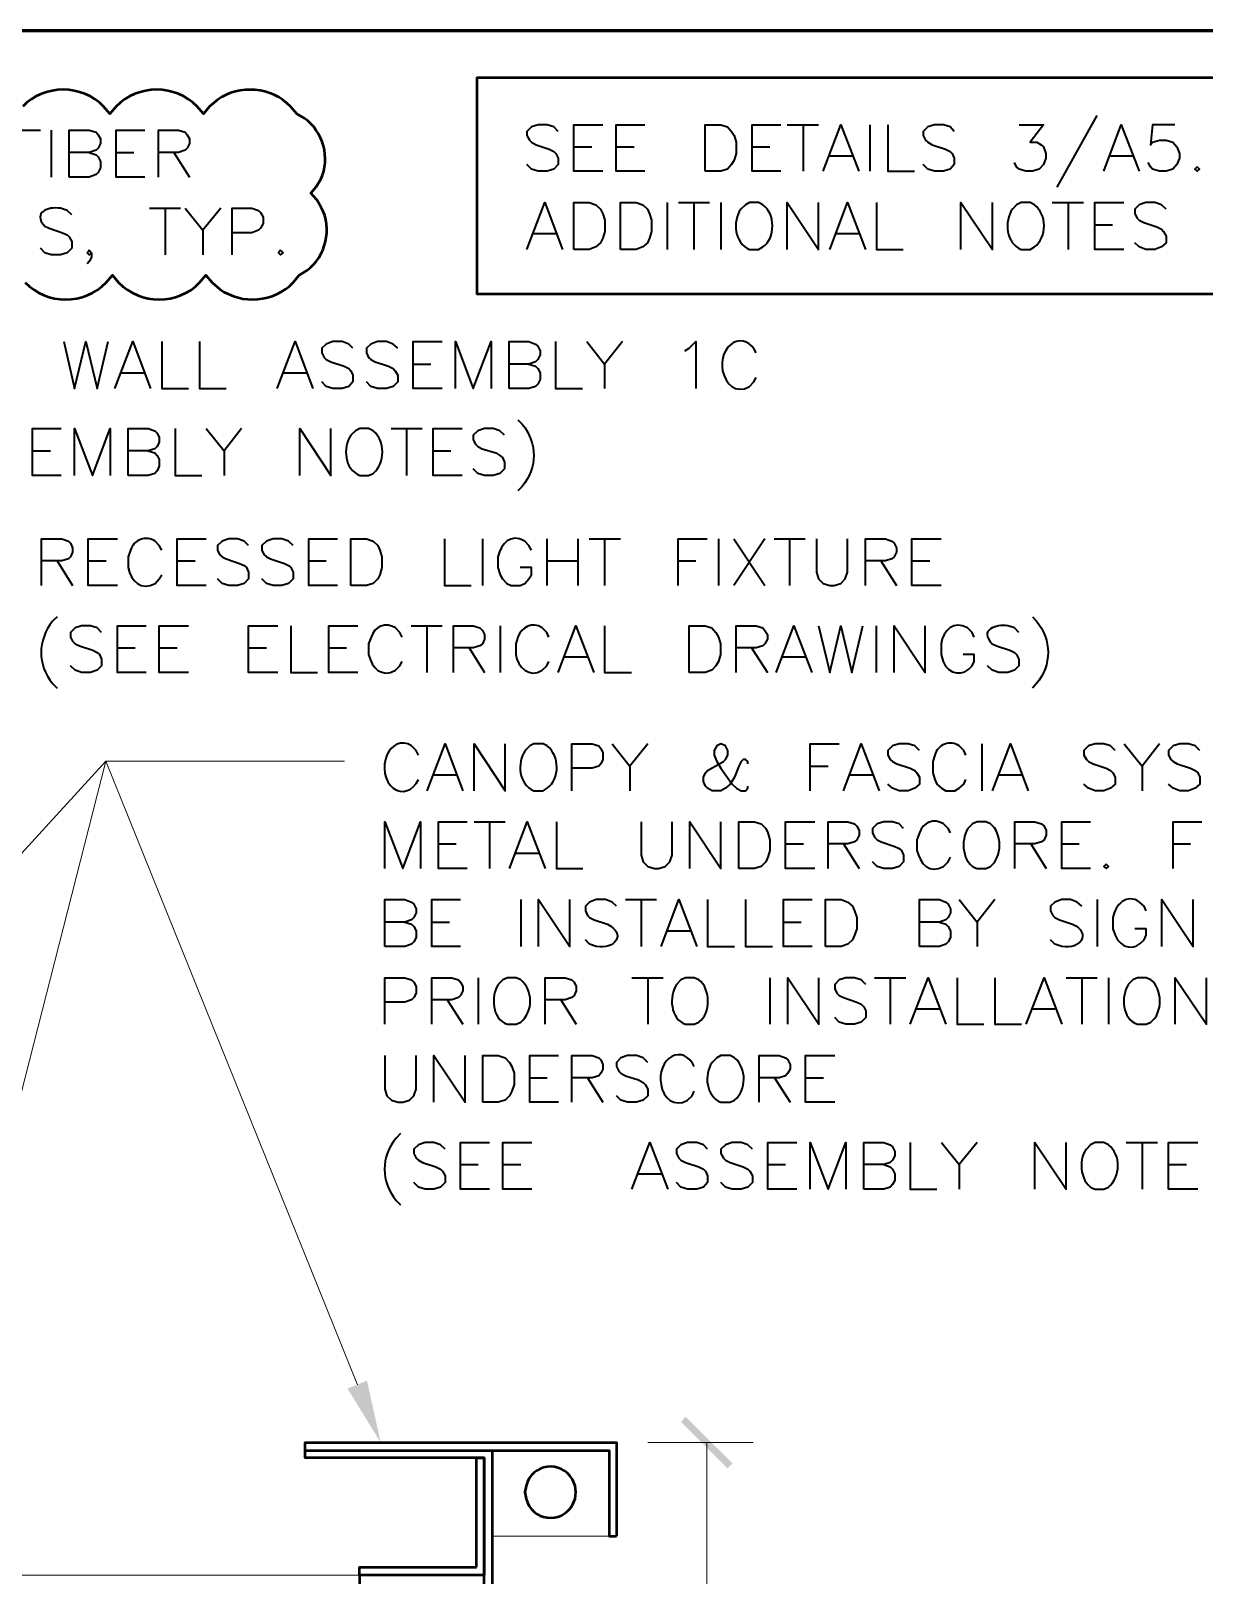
# Model space of a CAD drawing. Header units: inches. Extents: x 5 to 516, y -193 to 129.
# Drawn here: x 90.35 to 93.488, y -166.316 to -162.186 of the extents above; entities that cross this region are included whole.
import ezdxf

# ---------------------------------------------------------------- set-up
doc = ezdxf.new("R2010")
doc.units = ezdxf.units.IN
doc.header["$MEASUREMENT"] = 0
doc.layers.add('PDF8_Geometry', color=7, linetype='Continuous')
doc.layers.add('PDF8_Solid Fills', color=7, linetype='Continuous')

msp = doc.modelspace()

# ---------------------------------------------------------------- hatches: boundary and pattern name
at = {"layer": 'PDF8_Solid Fills', "transparency": 33554559}
msp.add_hatch(color=256, dxfattribs=at).paths.add_polyline_path([(92.2132943, -166.0302264), (92.2266277, -166.0168931), (92.1010716, -165.8924469), (92.0888499, -165.905782)])

# ---------------------------------------------------------------- linework, layer by layer
at = {"layer": 'PDF8_Geometry', "lineweight": 60}
msp.add_lwpolyline([(116.5799627, -192.1857845), (116.5799627, -162.1857821), (71.5799591, -162.1857821), (71.5799591, -192.1857845)], dxfattribs=at)
at = {"layer": 'PDF8_Geometry', "lineweight": 50}
for points in [[(94.2332937, -162.310225), (94.2332937, -162.8902251), (91.5432936, -162.8902251), (91.5432936, -162.310225)], [(91.5421834, -166.2946692), (91.5421834, -166.0024469), (91.5621834, -166.0024469), (91.5621834, -166.3157803), (91.22885, -166.3157803), (91.22885, -166.2946692)]]:
    msp.add_lwpolyline(points, close=True, dxfattribs=at)
for points in [[(90.5777389, -162.3880026), (90.5610722, -162.4080026), (90.5444056, -162.3880026)], [(90.8488501, -162.3702249), (90.827739, -162.3880026), (90.8110723, -162.4080026), (90.7944056, -162.3880026)], [(91.0810723, -162.4191137), (91.0610723, -162.4080026), (91.0444057, -162.3880026)], [(91.1266277, -162.6580027), (91.1144057, -162.6380027), (91.0988499, -162.6202249), (91.1132947, -162.6024471), (91.1255167, -162.5824471)], [(90.5510722, -162.8591138), (90.5677389, -162.8391138), (90.5844056, -162.8591138)], [(90.8010722, -162.8591138), (90.8177389, -162.8391138), (90.8344056, -162.8591138), (90.8555167, -162.8768916)], [(91.0510724, -162.8591138), (91.067739, -162.8391138), (91.087739, -162.8268916)], [(91.0832939, -165.9824469), (91.0832939, -165.9613358), (91.9166273, -165.9613358), (91.9166273, -166.2113358)], [(91.5832939, -167.649114), (91.5832939, -167.6702251), (91.2288495, -167.6702251), (91.2288495, -167.649114), (91.5621828, -167.649114), (91.5621828, -166.0024472), (91.0832939, -166.0024472), (91.0832939, -165.9824472), (91.5832939, -165.9824472), (91.5832939, -167.6702251)], [(91.5832939, -165.9824472), (91.8966273, -165.9824472), (91.8966273, -166.2113361), (91.9166273, -166.2113361)], [(91.7988494, -166.1280028), (91.8055161, -166.1113361), (91.8077383, -166.0935583), (91.8055161, -166.0768916), (91.7988494, -166.060225)], [(91.674405, -166.0768916), (91.6710716, -166.0935583), (91.674405, -166.1113361)], [(91.5621825, -167.6280029), (91.5621825, -167.649114), (91.5621825, -166.3157805), (91.2288492, -166.3157805), (91.2288492, -167.649114), (91.5621825, -167.649114)]]:
    msp.add_lwpolyline(points, dxfattribs=at)
at = {"layer": 'PDF8_Geometry', "lineweight": 35}
for points in [[(93.2010716, -162.4124486), (93.0944049, -162.6035597)], [(90.2977375, -162.5768909), (90.2977375, -162.4513353), (90.3755152, -162.4513353)], [(90.4044043, -162.4513371), (90.4044043, -162.5768926)], [(90.4521835, -162.5768909), (90.4521835, -162.4513353), (90.5055169, -162.4513353), (90.5244058, -162.4568909), (90.5299613, -162.4635576), (90.5355169, -162.4746687), (90.5355169, -162.4868909), (90.5299613, -162.4991131), (90.5244058, -162.5046687), (90.5055169, -162.5113353), (90.4521835, -162.5113353)], [(90.6544063, -162.5768909), (90.5777396, -162.5768909), (90.5777396, -162.4513353), (90.6544063, -162.4513353)], [(90.6910706, -162.5768909), (90.6910706, -162.4513353), (90.744404, -162.4513353), (90.7621818, -162.4568909), (90.7677373, -162.4635576), (90.774404, -162.4746687), (90.774404, -162.4868909), (90.7677373, -162.4991131), (90.7621818, -162.5046687), (90.744404, -162.5113353), (90.6910706, -162.5113353)], [(91.7599613, -162.4546691), (91.7488502, -162.4424469), (91.7310724, -162.4368913), (91.706628, -162.4368913), (91.6888502, -162.4424469), (91.676628, -162.4546691), (91.676628, -162.4657802), (91.6832947, -162.4780025), (91.6888502, -162.483558), (91.7010724, -162.4902247), (91.736628, -162.5024469), (91.7488502, -162.5080025), (91.7544058, -162.513558), (91.7599613, -162.5257802), (91.7599613, -162.543558), (91.7488502, -162.5557802), (91.7310724, -162.5613358), (91.706628, -162.5613358), (91.6888502, -162.5557802), (91.676628, -162.543558)], [(91.8799596, -162.561336), (91.8021818, -162.561336), (91.8021818, -162.4368915), (91.8799596, -162.4368915)], [(91.992184, -162.561336), (91.9155174, -162.561336), (91.9155174, -162.4368915), (91.992184, -162.4368915)], [(92.355515, -162.561336), (92.2788484, -162.561336), (92.2788484, -162.4368915), (92.355515, -162.4368915)], [(92.3732946, -162.4368921), (92.456628, -162.4368921)], [(92.4155174, -162.4368921), (92.4155174, -162.5613365)], [(92.4688486, -162.561336), (92.5166263, -162.4368915), (92.5644041, -162.561336)], [(92.5944047, -162.4368921), (92.5944047, -162.5613365)], [(92.6421839, -162.4368921), (92.6421839, -162.5613365), (92.713295, -162.5613365)], [(92.8199612, -162.4546691), (92.8088501, -162.4424469), (92.7910723, -162.4368913), (92.7666279, -162.4368913), (92.7488501, -162.4424469), (92.7366279, -162.4546691), (92.7366279, -162.4657802), (92.7432946, -162.4780025), (92.7488501, -162.483558), (92.7610723, -162.4902247), (92.7966279, -162.5024469), (92.8088501, -162.5080025), (92.8144057, -162.513558), (92.8199612, -162.5257802), (92.8199612, -162.543558), (92.8088501, -162.5557802), (92.7910723, -162.5613358), (92.7666279, -162.5613358), (92.7488501, -162.5557802), (92.7366279, -162.543558)], [(92.9932943, -162.4368921), (93.0588499, -162.4368921), (93.0232943, -162.4835587), (93.0410721, -162.4835587), (93.0521832, -162.4902254), (93.0588499, -162.495781), (93.0644054, -162.5135587), (93.0644054, -162.525781), (93.0588499, -162.5435587), (93.0466276, -162.555781), (93.0288499, -162.5613365), (93.0110721, -162.5613365), (92.9932943, -162.555781), (92.9866276, -162.5491143), (92.9810721, -162.5380032)], [(93.2199608, -162.561336), (93.2666275, -162.4368915), (93.3144053, -162.561336)], [(93.409961, -162.4368921), (93.349961, -162.4368921), (93.3444055, -162.4902254), (93.349961, -162.4835587), (93.3688499, -162.4780032), (93.3866277, -162.4780032), (93.4044055, -162.4835587), (93.4155166, -162.495781), (93.4221832, -162.5135587), (93.4221832, -162.525781), (93.4155166, -162.5435587), (93.4044055, -162.555781), (93.3866277, -162.5613365), (93.3688499, -162.5613365), (93.349961, -162.555781), (93.3444055, -162.5491143), (93.3388499, -162.5380032)], [(90.505517, -162.5113369), (90.5244059, -162.5168924), (90.5299614, -162.522448), (90.535517, -162.5346702), (90.535517, -162.552448), (90.5299614, -162.5646702), (90.5244059, -162.5702258), (90.505517, -162.5768924), (90.4521836, -162.5768924)], [(90.5777396, -162.5113369), (90.6255174, -162.5113369)], [(90.7321835, -162.5113369), (90.7744057, -162.5768924)], [(91.8021818, -162.495782), (91.8499596, -162.495782)], [(91.9155174, -162.495782), (91.9632951, -162.495782)], [(92.2788484, -162.495782), (92.3266261, -162.495782)], [(92.4866279, -162.5202254), (92.5466279, -162.5202254)], [(93.2377379, -162.5202254), (93.2966268, -162.5202254)], [(90.4588499, -162.6780036), (90.4466277, -162.6657813), (90.4288499, -162.6602258)], [(90.6666272, -162.6602242), (90.7499605, -162.6602242)], [(90.70885, -162.6602242), (90.70885, -162.7846687)], [(90.7621834, -162.6602242), (90.8099612, -162.7191131), (90.8099612, -162.7846687)], [(90.8577373, -162.6602242), (90.8099595, -162.7191131)], [(90.8877395, -162.7846704), (90.8877395, -162.660226), (90.9410728, -162.660226), (90.9588506, -162.6657815), (90.9644062, -162.6713371), (90.9710728, -162.6835593), (90.9710728, -162.7013371), (90.9644062, -162.7135593), (90.9588506, -162.7191149), (90.9410728, -162.7257815), (90.8877395, -162.7257815)], [(91.676628, -162.7702254), (91.7244058, -162.6446699), (91.7721836, -162.7702254)], [(92.0521819, -162.6446693), (92.0521819, -162.7702249)], [(92.082184, -162.6446693), (92.1655174, -162.6446693)], [(92.1232946, -162.6446693), (92.1232946, -162.7702249)], [(92.195515, -162.6446693), (92.195515, -162.7702249)], [(92.3077398, -162.651336), (92.2966287, -162.6446693), (92.2721842, -162.6446693), (92.2610731, -162.651336), (92.2488509, -162.6624471)], [(92.3732946, -162.7702254), (92.3732946, -162.6446699), (92.456628, -162.7702254), (92.456628, -162.6446699)], [(92.4866279, -162.7702254), (92.5344057, -162.6446699), (92.5821834, -162.7702254)], [(92.6121817, -162.6446693), (92.6121817, -162.7702249), (92.6832928, -162.7702249)], [(92.8377383, -162.7702254), (92.8377383, -162.6446699), (92.9221827, -162.7702254), (92.9221827, -162.6446699)], [(93.0344063, -162.651336), (93.0232952, -162.6446693), (92.9988508, -162.6446693), (92.9866285, -162.651336), (92.9755174, -162.6624471)], [(93.0821841, -162.6446693), (93.1655175, -162.6446693)], [(93.1244046, -162.6446693), (93.1244046, -162.7702249)], [(93.2732929, -162.7702254), (93.1955151, -162.7702254), (93.1955151, -162.6446699), (93.2732929, -162.6446699)], [(93.3866275, -162.6624486), (93.3744053, -162.6513375), (93.3566275, -162.6446709), (93.332183, -162.6446709), (93.3144053, -162.6513375), (93.3032942, -162.6624486), (93.3032942, -162.6746709), (93.3088497, -162.6868931), (93.3144053, -162.6924486), (93.3266275, -162.6980042), (93.362183, -162.7102264), (93.3744053, -162.715782), (93.3799608, -162.7224486), (93.3866275, -162.7346709), (93.3866275, -162.7524486), (93.3744053, -162.7635598), (93.3566275, -162.7702264), (93.332183, -162.7702264), (93.3144053, -162.7635598), (93.3032942, -162.7524486)], [(90.3866277, -162.7080036), (90.3988499, -162.7135591), (90.4344055, -162.7257813), (90.4466277, -162.7313369), (90.4521833, -162.7368925), (90.4588499, -162.7491147), (90.4588499, -162.7668925), (90.4466277, -162.7791147), (90.4288499, -162.7846702), (90.4044055, -162.7846702), (90.3866277, -162.7791147), (90.3755166, -162.7668925)], [(93.1955151, -162.7046691), (93.2432929, -162.7046691)], [(91.694405, -162.7280027), (91.7544051, -162.7280027)], [(92.5044049, -162.7280027), (92.5644049, -162.7280027)], [(90.5121834, -162.779114), (90.5055167, -162.7846695), (90.4999611, -162.779114), (90.5055167, -162.7724473), (90.5121834, -162.779114), (90.5121834, -162.7913362), (90.5055167, -162.8024473), (90.4999611, -162.809114)], [(92.2721842, -162.7702249), (92.2966287, -162.7702249), (92.3077398, -162.7635582)], [(92.9988508, -162.7702249), (93.0232952, -162.7702249), (93.0344063, -162.7635582)], [(90.4377386, -163.0168911), (90.4666274, -163.1424467), (90.4966274, -163.0168911), (90.5266274, -163.1424467), (90.5566275, -163.0168911)], [(90.5744053, -163.1424472), (90.6221831, -163.0168917), (90.6699609, -163.1424472)], [(90.6999614, -163.0168911), (90.6999614, -163.1424467), (90.7710725, -163.1424467)], [(90.8010718, -163.0168911), (90.8010718, -163.1424467), (90.8721829, -163.1424467)], [(91.0088491, -163.1424472), (91.0566269, -163.0168917), (91.1044046, -163.1424472)], [(91.2110721, -163.0346704), (91.199961, -163.0235593), (91.1821832, -163.0168927), (91.1577388, -163.0168927), (91.139961, -163.0235593), (91.1277388, -163.0346704), (91.1277388, -163.0468927), (91.1344055, -163.0591149), (91.139961, -163.0646704), (91.1521832, -163.0713371), (91.1877388, -163.0824482), (91.199961, -163.0891149), (91.2055166, -163.0946704), (91.2110721, -163.1068927), (91.2110721, -163.1246704), (91.199961, -163.1368927), (91.1821832, -163.1424482), (91.1577388, -163.1424482), (91.139961, -163.1368927), (91.1277388, -163.1246704)], [(91.3310718, -163.0346704), (91.3188496, -163.0235593), (91.3010718, -163.0168927), (91.2766273, -163.0168927), (91.2588495, -163.0235593), (91.2477384, -163.0346704), (91.2477384, -163.0468927), (91.253294, -163.0591149), (91.2588495, -163.0646704), (91.2710718, -163.0713371), (91.3066273, -163.0824482), (91.3188496, -163.0891149), (91.3244051, -163.0946704), (91.3310718, -163.1068927), (91.3310718, -163.1246704), (91.3188496, -163.1368927), (91.3010718, -163.1424482), (91.2766273, -163.1424482), (91.2588495, -163.1368927), (91.2477384, -163.1246704)], [(91.4499601, -163.1424472), (91.3721823, -163.1424472), (91.3721823, -163.0168917), (91.4499601, -163.0168917)], [(91.4855156, -163.1424472), (91.4855156, -163.0168917), (91.5332934, -163.1424472), (91.5810712, -163.0168917), (91.5810712, -163.1424472)], [(91.6288488, -163.1424472), (91.6288488, -163.0168917), (91.6821821, -163.0168917), (91.6999599, -163.0235583), (91.7055154, -163.0291139), (91.7121821, -163.0413361), (91.7121821, -163.0524472), (91.7055154, -163.0646694), (91.6999599, -163.0713361), (91.6821821, -163.0768917), (91.6288488, -163.0768917)], [(91.7532949, -163.0168911), (91.7532949, -163.1424467), (91.8255172, -163.1424467)], [(91.8366283, -163.0168911), (91.8844061, -163.0768911), (91.8844061, -163.1424467)], [(91.9321822, -163.0168911), (91.8844044, -163.0768911)], [(92.0988489, -163.0413368), (92.1110711, -163.0346702), (92.1288489, -163.0168924), (92.1288489, -163.142448)], [(91.3721823, -163.0768909), (91.4199601, -163.0768909)], [(91.6821822, -163.0768909), (91.69996, -163.0824465), (91.7055155, -163.0891132), (91.7121822, -163.1002243), (91.7121822, -163.1180021), (91.7055155, -163.1302243), (91.69996, -163.136891), (91.6821822, -163.1424465), (91.6288489, -163.1424465)], [(90.5921824, -163.1002245), (90.6521824, -163.1002245)], [(91.0266284, -163.1002245), (91.0866284, -163.1002245)], [(92.2721835, -163.1368933), (92.2832946, -163.1246711), (92.2899613, -163.1124489)], [(90.4310719, -163.3746702), (90.3544052, -163.3746702), (90.3544052, -163.2491146), (90.4310719, -163.2491146)], [(90.4666285, -163.3746702), (90.4666285, -163.2491146), (90.5144063, -163.3746702), (90.5621841, -163.2491146), (90.5621841, -163.3746702)], [(90.6099617, -163.3746702), (90.6099617, -163.2491146), (90.663295, -163.2491146), (90.6810728, -163.2557813), (90.6877395, -163.2613369), (90.693295, -163.2735591), (90.693295, -163.2857813), (90.6877395, -163.2968924), (90.6810728, -163.3035591), (90.663295, -163.3091146), (90.6099617, -163.3091146)], [(90.7355155, -163.2491141), (90.7355155, -163.3746697), (90.8066267, -163.3746697)], [(90.8188489, -163.2491141), (90.8666267, -163.3091141), (90.8666267, -163.3746697)], [(90.9132929, -163.2491141), (90.8666262, -163.3091141)], [(91.0688489, -163.3746702), (91.0688489, -163.2491146), (91.1521822, -163.3746702), (91.1521822, -163.2491146)], [(91.2655169, -163.2557808), (91.2532947, -163.2491141), (91.2299614, -163.2491141), (91.2177392, -163.2557808), (91.2055169, -163.2668919)], [(91.3132947, -163.2491141), (91.3966281, -163.2491141)], [(91.3544053, -163.2491141), (91.3544053, -163.3746697)], [(91.5032936, -163.3746702), (91.4255158, -163.3746702), (91.4255158, -163.2491146), (91.5032936, -163.2491146)], [(91.6166282, -163.2668911), (91.6044059, -163.25578), (91.5866282, -163.2491134), (91.5632948, -163.2491134), (91.5455171, -163.25578), (91.5332948, -163.2668911), (91.5332948, -163.2791134), (91.5388504, -163.2913356), (91.5455171, -163.2968911), (91.5566282, -163.3035578), (91.5932948, -163.3146689), (91.6044059, -163.3213356), (91.6110726, -163.3268911), (91.6166282, -163.3391134), (91.6166282, -163.3568911), (91.6044059, -163.3691134), (91.5866282, -163.3746689), (91.5632948, -163.3746689), (91.5455171, -163.3691134), (91.5332948, -163.3568911)], [(91.6521823, -163.2257806), (91.6644045, -163.2380028)], [(90.3544052, -163.3091139), (90.402183, -163.3091139)], [(90.6632929, -163.3091139), (90.6810706, -163.3146695), (90.6877373, -163.3213361), (90.6932929, -163.3324472), (90.6932929, -163.350225), (90.6877373, -163.3624472), (90.6810706, -163.3691139), (90.6632929, -163.3746695), (90.6099595, -163.3746695)], [(91.4255158, -163.3091139), (91.4732936, -163.3091139)], [(91.2299614, -163.3746697), (91.2532947, -163.3746697), (91.2655169, -163.3691141)], [(91.6644045, -163.4046695), (91.6521823, -163.4157806)], [(90.3777387, -163.6691151), (90.3777387, -163.5446707), (90.4321832, -163.5446707), (90.449961, -163.5502262), (90.4555165, -163.5557818), (90.4610721, -163.568004), (90.4610721, -163.5802262), (90.4555165, -163.5924484), (90.449961, -163.598004), (90.4321832, -163.6035596), (90.3777387, -163.6035596)], [(90.5810726, -163.6691151), (90.5032948, -163.6691151), (90.5032948, -163.5446707), (90.5810726, -163.5446707)], [(90.8188498, -163.6691151), (90.741072, -163.6691151), (90.741072, -163.5446707), (90.8188498, -163.5446707)], [(90.9321821, -163.5624483), (90.9199599, -163.550226), (90.9021821, -163.5446705), (90.8788488, -163.5446705), (90.861071, -163.550226), (90.8488488, -163.5624483), (90.8488488, -163.5746705), (90.8544043, -163.5857816), (90.861071, -163.5924483), (90.8721821, -163.5980038), (90.9077377, -163.610226), (90.9199599, -163.6157816), (90.9266266, -163.6213372), (90.9321821, -163.6335594), (90.9321821, -163.6513372), (90.9199599, -163.6635594), (90.9021821, -163.6691149), (90.8788488, -163.6691149), (90.861071, -163.6635594), (90.8488488, -163.6513372)], [(91.0510718, -163.5624483), (91.0388496, -163.550226), (91.0210718, -163.5446705), (90.9977385, -163.5446705), (90.9799607, -163.550226), (90.9677385, -163.5624483), (90.9677385, -163.5746705), (90.9732941, -163.5857816), (90.9799607, -163.5924483), (90.9910718, -163.5980038), (91.0277385, -163.610226), (91.0388496, -163.6157816), (91.0455163, -163.6213372), (91.0510718, -163.6335594), (91.0510718, -163.6513372), (91.0388496, -163.6635594), (91.0210718, -163.6691149), (90.9977385, -163.6691149), (90.9799607, -163.6635594), (90.9677385, -163.6513372)], [(91.1699613, -163.6691151), (91.0932946, -163.6691151), (91.0932946, -163.5446707), (91.1699613, -163.5446707)], [(91.4566279, -163.5446689), (91.4566279, -163.6691134), (91.527739, -163.6691134)], [(91.5577383, -163.5446689), (91.5577383, -163.6691134)], [(91.7299614, -163.5446689), (91.7299614, -163.6691134)], [(91.8132948, -163.5446689), (91.8132948, -163.6691134)], [(91.8432947, -163.5446689), (91.926628, -163.5446689)], [(91.8844052, -163.5446689), (91.8844052, -163.6691134)], [(92.0810718, -163.6691151), (92.0810718, -163.5446707), (92.1588496, -163.5446707)], [(92.1888509, -163.5446689), (92.1888509, -163.6691134)], [(92.2299615, -163.5446689), (92.3132948, -163.6691134)], [(92.3132948, -163.5446689), (92.2299615, -163.6691134)], [(92.3377383, -163.5446689), (92.4210716, -163.5446689)], [(92.3788488, -163.5446689), (92.3788488, -163.6691134)], [(92.4510715, -163.5446689), (92.4510715, -163.6335578), (92.4566271, -163.6513356), (92.4688493, -163.6635578), (92.4866271, -163.6691134), (92.4988493, -163.6691134), (92.5166271, -163.6635578), (92.5277382, -163.6513356), (92.5344048, -163.6335578), (92.5344048, -163.5446689)], [(92.5821841, -163.6691151), (92.5821841, -163.5446707), (92.6355174, -163.5446707), (92.6532952, -163.5502262), (92.6588507, -163.5557818), (92.6655174, -163.568004), (92.6655174, -163.5802262), (92.6588507, -163.5924484), (92.6532952, -163.598004), (92.6355174, -163.6035596), (92.5821841, -163.6035596)], [(92.7844058, -163.6691151), (92.706628, -163.6691151), (92.706628, -163.5446707), (92.7844058, -163.5446707)], [(91.6888508, -163.5746711), (91.6821842, -163.5624489), (91.6710731, -163.5502267)], [(90.4199615, -163.6035588), (90.4610726, -163.6691144)], [(90.5032948, -163.6035588), (90.5510726, -163.6035588)], [(90.741072, -163.6035588), (90.7888498, -163.6035588)], [(91.0932946, -163.6035588), (91.1399613, -163.6035588)], [(91.5988508, -163.5924489), (91.5988508, -163.6213378), (91.6055175, -163.6402267), (91.6110731, -163.6513378), (91.6232953, -163.66356), (91.6344064, -163.6691156), (91.6588508, -163.6691156), (91.6710731, -163.66356), (91.6821842, -163.6513378), (91.6888508, -163.6402267), (91.6888508, -163.6213378), (91.6588508, -163.6213378)], [(91.7299614, -163.6035588), (91.8132948, -163.6035588)], [(92.0810718, -163.6035588), (92.1288496, -163.6035588)], [(92.6232946, -163.6035588), (92.6655169, -163.6691144)], [(92.706628, -163.6035588), (92.7544058, -163.6035588)], [(90.6821836, -163.66356), (90.6932948, -163.6513378), (90.6999614, -163.6402267)], [(90.4199615, -163.7524485), (90.4077393, -163.7646707)], [(90.5388489, -163.794669), (90.5266267, -163.7824467), (90.5088489, -163.7768912), (90.4855156, -163.7768912), (90.4677378, -163.7824467), (90.4555156, -163.794669), (90.4555156, -163.8068912), (90.4610712, -163.8180023), (90.4677378, -163.824669), (90.4799601, -163.8302245), (90.5155156, -163.8424467), (90.5266267, -163.8480023), (90.5332934, -163.8535579), (90.5388489, -163.8657801), (90.5388489, -163.8835579), (90.5266267, -163.8957801), (90.5088489, -163.9013356), (90.4855156, -163.9013356), (90.4677378, -163.8957801), (90.4555156, -163.8835579)], [(90.6577384, -163.9013358), (90.5810717, -163.9013358), (90.5810717, -163.7768914), (90.6577384, -163.7768914)], [(90.7710728, -163.9013358), (90.693295, -163.9013358), (90.693295, -163.7768914), (90.7710728, -163.7768914)], [(91.0099599, -163.9013358), (90.9321821, -163.9013358), (90.9321821, -163.7768914), (91.0099599, -163.7768914)], [(91.0455154, -163.7768919), (91.0455154, -163.9013364), (91.1166265, -163.9013364)], [(91.2244058, -163.9013358), (91.146628, -163.9013358), (91.146628, -163.7768914), (91.2244058, -163.7768914)], [(91.3432946, -163.8068918), (91.336628, -163.7946696), (91.3255169, -163.7824474)], [(91.3666281, -163.7768919), (91.4499615, -163.7768919)], [(91.4088487, -163.7768919), (91.4088487, -163.9013364)], [(91.4799614, -163.9013358), (91.4799614, -163.7768914), (91.5332947, -163.7768914), (91.5510725, -163.7824469), (91.5577392, -163.7891136), (91.5632947, -163.8002247), (91.5632947, -163.8124469), (91.5577392, -163.8246691), (91.5510725, -163.8302247), (91.5332947, -163.8357803), (91.4799614, -163.8357803)], [(91.6055175, -163.7768919), (91.6055175, -163.9013364)], [(91.7355156, -163.8068918), (91.7299601, -163.7946696), (91.7177378, -163.7824474)], [(91.7599613, -163.9013358), (91.8077391, -163.7768914), (91.8555169, -163.9013358)], [(91.8844052, -163.7768919), (91.8844052, -163.9013364), (91.9566275, -163.9013364)], [(92.2366279, -163.9013358), (92.2366279, -163.7768914), (92.2899612, -163.7768914), (92.307739, -163.7824469), (92.3132945, -163.7891136), (92.3199612, -163.8002247), (92.3199612, -163.8124469), (92.3132945, -163.8246691), (92.307739, -163.8302247), (92.2899612, -163.8357803), (92.2366279, -163.8357803)], [(92.3432947, -163.9013358), (92.3910725, -163.7768914), (92.4388503, -163.9013358)], [(92.456628, -163.7768919), (92.486628, -163.9013364), (92.516628, -163.7768919), (92.5455169, -163.9013364), (92.5755169, -163.7768919)], [(92.6110718, -163.7768919), (92.6110718, -163.9013364)], [(92.6588488, -163.9013358), (92.6588488, -163.7768914), (92.7421821, -163.9013358), (92.7421821, -163.7768914)], [(92.8732947, -163.8068918), (92.8677391, -163.7946696), (92.8555169, -163.7824474)], [(92.9921821, -163.794669), (92.981071, -163.7824467), (92.9632932, -163.7768912)], [(90.5810717, -163.8357818), (90.6288495, -163.8357818)], [(90.693295, -163.8357818), (90.7410728, -163.8357818)], [(90.9321821, -163.8357818), (90.9799599, -163.8357818)], [(91.146628, -163.8357818), (91.1944058, -163.8357818)], [(91.2599613, -163.8068918), (91.2532946, -163.8246696), (91.2532946, -163.8535585)], [(91.5221842, -163.8357818), (91.5632953, -163.9013374)], [(91.6521823, -163.8068918), (91.6466267, -163.8246696), (91.6466267, -163.8535585)], [(92.2777384, -163.8357818), (92.3199607, -163.9013374)], [(92.7844058, -163.8246696), (92.7844058, -163.8535585), (92.7899613, -163.8724474)], [(92.921071, -163.824669), (92.9332932, -163.8302245), (92.9688488, -163.8424467), (92.981071, -163.8480023), (92.9866266, -163.8535579), (92.9921821, -163.8657801), (92.9921821, -163.8835579), (92.981071, -163.8957801), (92.9632932, -163.9013356), (92.9388488, -163.9013356), (92.921071, -163.8957801), (92.9088488, -163.8835579)], [(91.3255169, -163.8957807), (91.336628, -163.8835585), (91.3432946, -163.8724474)], [(91.7177378, -163.8957807), (91.7299601, -163.8835585), (91.7355156, -163.8724474)], [(91.7777384, -163.8602252), (91.8377384, -163.8602252)], [(92.3610718, -163.8602252), (92.4210718, -163.8602252)], [(92.8677391, -163.8835585), (92.8732947, -163.8724474), (92.8732947, -163.8535585), (92.8432947, -163.8535585)], [(90.4077393, -163.9313374), (90.4199615, -163.9435596)], [(91.3866273, -164.1224481), (91.3799607, -164.1102259), (91.3677384, -164.0980037)], [(91.4099609, -164.2180043), (91.4577386, -164.0924488), (91.5055164, -164.2180043)], [(91.535517, -164.2180043), (91.535517, -164.0924488), (91.6188503, -164.2180043), (91.6188503, -164.0924488)], [(91.7310705, -164.0980038), (91.7199594, -164.0924482), (91.695515, -164.0924482), (91.6844039, -164.0980038), (91.6721816, -164.110226)], [(91.7966276, -164.2180043), (91.7966276, -164.0924488), (91.8510721, -164.0924488), (91.8688499, -164.0980043), (91.8744054, -164.104671), (91.879961, -164.1168932), (91.879961, -164.134671), (91.8744054, -164.1457821), (91.8688499, -164.1524488), (91.8510721, -164.1580043), (91.7966276, -164.1580043)], [(91.9044044, -164.0924482), (91.9521822, -164.1524482), (91.9521822, -164.2180038)], [(91.9999606, -164.0924482), (91.9521828, -164.1524482)], [(92.2677377, -164.1457816), (92.2677377, -164.1402261), (92.261071, -164.1346705), (92.2555155, -164.1346705), (92.2499599, -164.1402261), (92.2432933, -164.1524483), (92.2321821, -164.1813372), (92.2199599, -164.2002261), (92.2077377, -164.2113372), (92.1955155, -164.2180039), (92.1721821, -164.2180039), (92.1599599, -164.2113372), (92.1544044, -164.2057816), (92.1488488, -164.1935594), (92.1488488, -164.1813372), (92.1544044, -164.1702261), (92.1599599, -164.1635594), (92.2021821, -164.1402261), (92.2077377, -164.1346705), (92.2144044, -164.1224483), (92.2144044, -164.1102261), (92.2077377, -164.0980039), (92.1955155, -164.0924483), (92.1844044, -164.0980039), (92.1777377, -164.1102261), (92.1777377, -164.1224483), (92.1844044, -164.1402261), (92.1955155, -164.1580039), (92.2255155, -164.2002261), (92.2377377, -164.2113372), (92.2499599, -164.2180039), (92.261071, -164.2180039), (92.2677377, -164.2113372), (92.2677377, -164.2057816)], [(92.4344044, -164.2180043), (92.4344044, -164.0924488), (92.5121822, -164.0924488)], [(92.5232942, -164.2180043), (92.571072, -164.0924488), (92.6188497, -164.2180043)], [(92.7266272, -164.1102253), (92.7144049, -164.098003), (92.6966272, -164.0924475), (92.6721827, -164.0924475), (92.6544049, -164.098003), (92.6421827, -164.1102253), (92.6421827, -164.1224475), (92.6488494, -164.1346697), (92.6544049, -164.1402253), (92.6666272, -164.1457808), (92.7021827, -164.158003), (92.7144049, -164.1635586), (92.7199605, -164.1702253), (92.7266272, -164.1813364), (92.7266272, -164.2002253), (92.7144049, -164.2113364), (92.6966272, -164.2180031), (92.6721827, -164.2180031), (92.6544049, -164.2113364), (92.6421827, -164.2002253)], [(92.8932939, -164.0924482), (92.8932939, -164.2180038)], [(92.9221838, -164.2180043), (92.9699616, -164.0924488), (93.0177394, -164.2180043)], [(93.2499607, -164.1102253), (93.2377385, -164.098003), (93.2199607, -164.0924475), (93.1966274, -164.0924475), (93.1788496, -164.098003), (93.1666274, -164.1102253), (93.1666274, -164.1224475), (93.1732941, -164.1346697), (93.1788496, -164.1402253), (93.1910718, -164.1457808), (93.2266274, -164.158003), (93.2377385, -164.1635586), (93.2444052, -164.1702253), (93.2499607, -164.1813364), (93.2499607, -164.2002253), (93.2377385, -164.2113364), (93.2199607, -164.2180031), (93.1966274, -164.2180031), (93.1788496, -164.2113364), (93.1666274, -164.2002253)], [(93.2744042, -164.0924482), (93.322182, -164.1524482), (93.322182, -164.2180038)], [(93.3688504, -164.0924482), (93.3221838, -164.1524482)], [(93.4766272, -164.1102253), (93.464405, -164.098003), (93.4466272, -164.0924475), (93.4232939, -164.0924475), (93.4055161, -164.098003), (93.3932939, -164.1102253), (93.3932939, -164.1224475), (93.3988494, -164.1346697), (93.4055161, -164.1402253), (93.4166272, -164.1457808), (93.4521828, -164.158003), (93.464405, -164.1635586), (93.4710717, -164.1702253), (93.4766272, -164.1813364), (93.4766272, -164.2002253), (93.464405, -164.2113364), (93.4466272, -164.2180031), (93.4232939, -164.2180031), (93.4055161, -164.2113364), (93.3932939, -164.2002253)], [(92.4344044, -164.152448), (92.4821822, -164.152448)], [(91.4277379, -164.1757816), (91.4877379, -164.1757816)], [(92.5410712, -164.1757816), (92.6010712, -164.1757816)], [(92.9399609, -164.1757816), (92.9999609, -164.1757816)], [(91.695515, -164.2180038), (91.7199594, -164.2180038), (91.7310705, -164.2113371)], [(91.2966276, -164.4257816), (91.2966276, -164.3013371), (91.3444054, -164.4257816), (91.3921832, -164.3013371), (91.3921832, -164.4257816)], [(91.5166274, -164.4257816), (91.4399608, -164.4257816), (91.4399608, -164.3013371), (91.5166274, -164.3013371)], [(91.535517, -164.3013377), (91.6188503, -164.3013377)], [(91.5766275, -164.3013377), (91.5766275, -164.4257821)], [(91.629961, -164.4257816), (91.6777387, -164.3013371), (91.7255165, -164.4257816)], [(91.7555171, -164.3013377), (91.7555171, -164.4257821), (91.8266282, -164.4257821)], [(91.9821836, -164.3013377), (91.9821836, -164.3902266), (91.9877391, -164.4080043), (91.9999614, -164.4202266), (92.0177391, -164.4257821), (92.0288502, -164.4257821), (92.046628, -164.4202266), (92.0588502, -164.4080043), (92.0655169, -164.3902266), (92.0655169, -164.3013377)], [(92.1121817, -164.4257816), (92.1121817, -164.3013371), (92.195515, -164.4257816), (92.195515, -164.3013371)], [(92.4466281, -164.4257816), (92.3688504, -164.4257816), (92.3688504, -164.3013371), (92.4466281, -164.3013371)], [(92.4821836, -164.4257816), (92.4821836, -164.3013371), (92.5355169, -164.3013371), (92.5532947, -164.3068927), (92.5588503, -164.3124482), (92.565517, -164.3246705), (92.565517, -164.3368927), (92.5588503, -164.3491149), (92.5532947, -164.3546705), (92.5355169, -164.360226), (92.4821836, -164.360226)], [(92.6844044, -164.3191147), (92.6721822, -164.3068925), (92.6544044, -164.3013369), (92.6310711, -164.3013369), (92.6132933, -164.3068925), (92.6010711, -164.3191147), (92.6010711, -164.3302258), (92.6066266, -164.3424481), (92.6132933, -164.3491147), (92.6244044, -164.3546703), (92.6610711, -164.3668925), (92.6721822, -164.3724481), (92.6788488, -164.3780036), (92.6844044, -164.3902258), (92.6844044, -164.4080036), (92.6721822, -164.4202258), (92.6544044, -164.4257814), (92.6310711, -164.4257814), (92.6132933, -164.4202258), (92.6010711, -164.4080036)], [(92.7266272, -164.3302254), (92.7199605, -164.3491143), (92.7199605, -164.3780032)], [(92.8099605, -164.3302254), (92.8032938, -164.3191143), (92.7910716, -164.306892)], [(92.9166266, -164.3068932), (92.9044043, -164.3013377), (92.881071, -164.3013377), (92.8688488, -164.3068932), (92.8566265, -164.3191154)], [(92.9821837, -164.4257816), (92.9821837, -164.3013371), (93.035517, -164.3013371), (93.0532948, -164.3068927), (93.0599614, -164.3124482), (93.065517, -164.3246705), (93.065517, -164.3368927), (93.0599614, -164.3491149), (93.0532948, -164.3546705), (93.035517, -164.360226), (92.9821837, -164.360226)], [(93.1844042, -164.4257816), (93.1077375, -164.4257816), (93.1077375, -164.3013371), (93.1844042, -164.3013371)], [(93.4055167, -164.4257816), (93.4055167, -164.3013371), (93.4821834, -164.3013371)], [(91.4399608, -164.3602253), (91.4877385, -164.3602253)], [(92.3688504, -164.3602253), (92.4166281, -164.3602253)], [(92.5232942, -164.3602253), (92.5655164, -164.4257808)], [(93.0244042, -164.3602253), (93.0655153, -164.4257808)], [(93.1077375, -164.3602253), (93.1544042, -164.3602253)], [(93.4055167, -164.3602253), (93.4521834, -164.3602253)], [(91.647738, -164.384671), (91.707738, -164.384671)], [(92.7910716, -164.4202254), (92.8032938, -164.4080032), (92.8099605, -164.3957809)], [(92.881071, -164.4257821), (92.9044043, -164.4257821), (92.9166266, -164.4202266)], [(91.2966276, -164.634671), (91.2966276, -164.5091155), (91.3499609, -164.5091155), (91.3677387, -164.5157821), (91.3744054, -164.5213377), (91.3799609, -164.5335599), (91.3799609, -164.544671), (91.3744054, -164.5568932), (91.3677387, -164.5635599), (91.3499609, -164.5691155), (91.2966276, -164.5691155)], [(91.4988504, -164.634671), (91.4221837, -164.634671), (91.4221837, -164.5091155), (91.4988504, -164.5091155)], [(91.6599609, -164.5091149), (91.6599609, -164.6346705)], [(91.7077378, -164.634671), (91.7077378, -164.5091155), (91.7910712, -164.634671), (91.7910712, -164.5091155)], [(91.9166273, -164.526892), (91.9044051, -164.5157809), (91.8866273, -164.5091142), (91.8621828, -164.5091142), (91.8444051, -164.5157809), (91.8332939, -164.526892), (91.8332939, -164.5391142), (91.8388495, -164.5513364), (91.8444051, -164.556892), (91.8566273, -164.5635586), (91.8921828, -164.5746697)], [(91.9399608, -164.5091149), (92.0232941, -164.5091149)], [(91.9821836, -164.5091149), (91.9821836, -164.6346705)], [(92.035517, -164.634671), (92.0832948, -164.5091155), (92.1310726, -164.634671)], [(92.1599609, -164.5091149), (92.1599609, -164.6346705), (92.2321831, -164.6346705)], [(92.2610713, -164.5091149), (92.2610713, -164.6346705), (92.3332935, -164.6346705)], [(92.4399606, -164.634671), (92.3632939, -164.634671), (92.3632939, -164.5091155), (92.4399606, -164.5091155)], [(92.7266272, -164.634671), (92.7266272, -164.5091155), (92.7799605, -164.5091155), (92.7977383, -164.5157821), (92.8032938, -164.5213377), (92.8099605, -164.5335599), (92.8099605, -164.544671), (92.8032938, -164.5568932), (92.7977383, -164.5635599), (92.7799605, -164.5691155), (92.7266272, -164.5691155)], [(92.833294, -164.5091149), (92.8810718, -164.5691149), (92.8810718, -164.6346705)], [(92.9288502, -164.5091149), (92.8810724, -164.5691149)], [(93.1610732, -164.526892), (93.148851, -164.5157809), (93.1310732, -164.5091142), (93.1077399, -164.5091142), (93.088851, -164.5157809), (93.0777398, -164.526892), (93.0777398, -164.5391142), (93.0832954, -164.5513364), (93.088851, -164.556892), (93.1010732, -164.5635586), (93.1366287, -164.5746697)], [(93.2021838, -164.5091149), (93.2021838, -164.6346705)], [(93.3332941, -164.5391148), (93.3277385, -164.5268926), (93.3155163, -164.5157815)], [(93.3755168, -164.634671), (93.3755168, -164.5091155), (93.4588502, -164.634671), (93.4588502, -164.5091155)], [(91.349961, -164.5691147), (91.3677388, -164.5746703), (91.3744055, -164.581337), (91.379961, -164.5924481), (91.379961, -164.6102258), (91.3744055, -164.6224481), (91.3677388, -164.6280036), (91.349961, -164.6346703), (91.2966277, -164.6346703)], [(91.4221837, -164.5691147), (91.4699615, -164.5691147)], [(92.3632939, -164.5691147), (92.4099606, -164.5691147)], [(92.7799606, -164.5691147), (92.7977384, -164.5746703), (92.8032939, -164.581337), (92.8099606, -164.5924481), (92.8099606, -164.6102258), (92.8032939, -164.6224481), (92.7977384, -164.6280036), (92.7799606, -164.6346703), (92.7266273, -164.6346703)], [(93.2444052, -164.5568926), (93.2444052, -164.5868926), (93.2499607, -164.6046704)], [(91.8621828, -164.6346698), (91.8444051, -164.6280031), (91.8332939, -164.616892)], [(92.0532941, -164.5924483), (92.1121829, -164.5924483)], [(93.1077399, -164.6346698), (93.088851, -164.6280031), (93.0777398, -164.616892)], [(93.3277385, -164.6168926), (93.3332941, -164.6046704), (93.3332941, -164.5868926), (93.3032941, -164.5868926)], [(91.2966276, -164.8424483), (91.2966276, -164.7180038), (91.3499609, -164.7180038), (91.3677387, -164.7235594), (91.3744054, -164.730226), (91.3799609, -164.7413372), (91.3799609, -164.7591149), (91.3744054, -164.7713372), (91.3677387, -164.7768927), (91.3499609, -164.7835594), (91.2966276, -164.7835594)], [(91.4221837, -164.8424483), (91.4221837, -164.7180038), (91.475517, -164.7180038), (91.4932948, -164.7235594), (91.4988504, -164.730226), (91.505517, -164.7413372), (91.505517, -164.7535594), (91.4988504, -164.7657816), (91.4932948, -164.7713372), (91.475517, -164.7768927), (91.4221837, -164.7768927)], [(91.5466276, -164.7180044), (91.5466276, -164.8424488)], [(91.6599601, -164.7235599), (91.6477378, -164.7180044), (91.6244045, -164.7180044), (91.6121823, -164.7235599), (91.5999601, -164.7357821)], [(91.7255172, -164.8424483), (91.7255172, -164.7180038), (91.7788505, -164.7180038), (91.7966283, -164.7235594), (91.8032949, -164.730226), (91.8088505, -164.7413372), (91.8088505, -164.7535594), (91.8032949, -164.7657816), (91.7966283, -164.7713372), (91.7788505, -164.7768927), (91.7255172, -164.7768927)], [(91.9577379, -164.7180044), (92.0410712, -164.7180044)], [(91.9999606, -164.7180044), (91.9999606, -164.8424488)], [(92.1366266, -164.7235599), (92.1244044, -164.7180044), (92.101071, -164.7180044), (92.0888488, -164.7235599), (92.0766266, -164.7357821)], [(92.3266276, -164.7180044), (92.3266276, -164.8424488)], [(92.3744046, -164.8424483), (92.3744046, -164.7180038), (92.4577379, -164.8424483), (92.4577379, -164.7180038)], [(92.583294, -164.7357814), (92.5710718, -164.7235592), (92.553294, -164.7180036), (92.5299607, -164.7180036), (92.5121829, -164.7235592), (92.4999607, -164.7357814), (92.4999607, -164.7480036), (92.5055162, -164.7591148), (92.5121829, -164.7657814), (92.523294, -164.771337), (92.5588496, -164.7835592), (92.5710718, -164.7891148), (92.5777385, -164.7957814), (92.583294, -164.8068925), (92.583294, -164.8246703), (92.5710718, -164.8368925), (92.553294, -164.8424481), (92.5299607, -164.8424481), (92.5121829, -164.8368925), (92.4999607, -164.8246703)], [(92.6066275, -164.7180044), (92.6899609, -164.7180044)], [(92.6488503, -164.7180044), (92.6488503, -164.8424488)], [(92.7021837, -164.8424483), (92.7499615, -164.7180038), (92.7977393, -164.8424483)], [(92.8277398, -164.7180044), (92.8277398, -164.8424488), (92.8988509, -164.8424488)], [(92.9288502, -164.7180044), (92.9288502, -164.8424488), (92.9999613, -164.8424488)], [(93.0121836, -164.8424483), (93.0599613, -164.7180038), (93.1077391, -164.8424483)], [(93.1188504, -164.7180044), (93.2021838, -164.7180044)], [(93.1610732, -164.7180044), (93.1610732, -164.8424488)], [(93.2321837, -164.7180044), (93.2321837, -164.8424488)], [(93.3455161, -164.7235599), (93.3332939, -164.7180044), (93.3099606, -164.7180044), (93.2977383, -164.7235599), (93.2855161, -164.7357821)], [(93.4110732, -164.8424483), (93.4110732, -164.7180038), (93.4944065, -164.8424483), (93.4944065, -164.7180038)], [(91.4632943, -164.776892), (91.5055165, -164.8424475)], [(91.7677377, -164.776892), (91.8088488, -164.8424475)], [(92.7199608, -164.8013377), (92.7799608, -164.8013377)], [(93.0299606, -164.8013377), (93.0888495, -164.8013377)], [(91.6244045, -164.8424488), (91.6477378, -164.8424488), (91.6599601, -164.8368933)], [(92.101071, -164.8424488), (92.1244044, -164.8424488), (92.1366266, -164.8368933)], [(93.3099606, -164.8424488), (93.3332939, -164.8424488), (93.3455161, -164.8368933)], [(91.2966276, -164.9257816), (91.2966276, -165.0157816), (91.3021832, -165.0335594), (91.3144054, -165.0457816), (91.3321832, -165.0513372), (91.3444054, -165.0513372), (91.3621832, -165.0457816), (91.3744054, -165.0335594), (91.3799609, -165.0157816), (91.3799609, -164.9257816)], [(91.4277379, -165.0513377), (91.4277379, -164.9257822), (91.5110712, -165.0513377), (91.5110712, -164.9257822)], [(91.761071, -165.0513377), (91.6844043, -165.0513377), (91.6844043, -164.9257822), (91.761071, -164.9257822)], [(91.7966276, -165.0513377), (91.7966276, -164.9257822), (91.8510721, -164.9257822), (91.8688499, -164.9324488), (91.8744054, -164.9380044), (91.879961, -164.9502266), (91.879961, -164.9624488), (91.8744054, -164.9735599), (91.8688499, -164.9802266), (91.8510721, -164.9857822), (91.7966276, -164.9857822)], [(91.9999606, -164.9446709), (91.9877384, -164.9324486), (91.9699606, -164.925782), (91.9455162, -164.925782), (91.9277384, -164.9324486), (91.9166273, -164.9446709), (91.9166273, -164.955782), (91.9221828, -164.9680042), (91.9277384, -164.9735598), (91.9399606, -164.9802264), (91.9755162, -164.9913375), (91.9877384, -164.9980042), (91.993294, -165.0035598), (91.9999606, -165.015782), (91.9999606, -165.0335598), (91.9877384, -165.045782), (91.9699606, -165.0513375), (91.9455162, -165.0513375), (91.9277384, -165.045782), (91.9166273, -165.0335598)], [(92.2321817, -164.9324483), (92.2199595, -164.9257816), (92.195515, -164.9257816), (92.1844039, -164.9324483), (92.1721817, -164.9446705)], [(92.2977376, -165.0513377), (92.2977376, -164.9257822), (92.351071, -164.9257822), (92.3688487, -164.9324488), (92.3744043, -164.9380044), (92.381071, -164.9502266), (92.381071, -164.9624488), (92.3744043, -164.9735599), (92.3688487, -164.9802266), (92.351071, -164.9857822), (92.2977376, -164.9857822)], [(92.4999616, -165.0513377), (92.4221838, -165.0513377), (92.4221838, -164.9257822), (92.4999616, -164.9257822)], [(91.6844043, -164.9857814), (91.731071, -164.9857814)], [(91.8388504, -164.9857814), (91.8799615, -165.051337)], [(92.3388504, -164.9857814), (92.3810727, -165.051337)], [(92.4221838, -164.9857814), (92.4699616, -164.9857814)], [(92.1066268, -165.0457815), (92.118849, -165.0335593), (92.1244045, -165.0213371)], [(92.195515, -165.0513372), (92.2199595, -165.0513372), (92.2321817, -165.0457816)], [(91.4577378, -165.1768916), (91.4455156, -165.1646693), (91.4277378, -165.1591138), (91.4044045, -165.1591138), (91.3866267, -165.1646693), (91.3744045, -165.1768916), (91.3744045, -165.1880027), (91.37996, -165.2002249), (91.3866267, -165.2057805), (91.3977378, -165.2124471), (91.4332934, -165.2235582), (91.4455156, -165.2302249), (91.4510712, -165.2357805), (91.4577378, -165.2480027), (91.4577378, -165.2657805), (91.4455156, -165.2780027), (91.4277378, -165.2835582), (91.4044045, -165.2835582), (91.3866267, -165.2780027), (91.3744045, -165.2657805)], [(91.5766284, -165.2835584), (91.4988507, -165.2835584), (91.4988507, -165.159114), (91.5766284, -165.159114)], [(91.6899594, -165.2835584), (91.6121816, -165.2835584), (91.6121816, -165.159114), (91.6899594, -165.159114)], [(91.9577379, -165.2835584), (92.0055156, -165.159114), (92.0532934, -165.2835584)], [(92.1599609, -165.1768916), (92.1488498, -165.1646693), (92.131072, -165.1591138), (92.1066276, -165.1591138), (92.0888498, -165.1646693), (92.0766276, -165.1768916), (92.0766276, -165.1880027), (92.0832942, -165.2002249), (92.0888498, -165.2057805), (92.101072, -165.2124471), (92.1366276, -165.2235582), (92.1488498, -165.2302249), (92.1544054, -165.2357805), (92.1599609, -165.2480027), (92.1599609, -165.2657805), (92.1488498, -165.2780027), (92.131072, -165.2835582), (92.1066276, -165.2835582), (92.0888498, -165.2780027), (92.0766276, -165.2657805)], [(92.2799606, -165.1768916), (92.2677383, -165.1646693), (92.2499606, -165.1591138), (92.2255161, -165.1591138), (92.2077383, -165.1646693), (92.1955161, -165.1768916), (92.1955161, -165.1880027), (92.2021828, -165.2002249), (92.2077383, -165.2057805), (92.2199606, -165.2124471), (92.2555161, -165.2235582), (92.2677383, -165.2302249), (92.2732939, -165.2357805), (92.2799606, -165.2480027), (92.2799606, -165.2657805), (92.2677383, -165.2780027), (92.2499606, -165.2835582), (92.2255161, -165.2835582), (92.2077383, -165.2780027), (92.1955161, -165.2657805)], [(92.3988489, -165.2835584), (92.3210711, -165.2835584), (92.3210711, -165.159114), (92.3988489, -165.159114)], [(92.4344044, -165.2835584), (92.4344044, -165.159114), (92.4821822, -165.2835584), (92.5299599, -165.159114), (92.5299599, -165.2835584)], [(92.5777398, -165.2835584), (92.5777398, -165.159114), (92.6310731, -165.159114), (92.6488509, -165.1646695), (92.6544065, -165.1702251), (92.6610731, -165.1824473), (92.6610731, -165.1946695), (92.6544065, -165.2057806), (92.6488509, -165.2124473), (92.6310731, -165.2180029), (92.5777398, -165.2180029)], [(92.7021837, -165.1591145), (92.7021837, -165.283559), (92.7732948, -165.283559)], [(92.7855171, -165.1591145), (92.8332948, -165.2180034), (92.8332948, -165.283559)], [(92.881071, -165.1591145), (92.8332932, -165.2180034)], [(93.0355171, -165.2835584), (93.0355171, -165.159114), (93.1188504, -165.2835584), (93.1188504, -165.159114)], [(93.2321829, -165.1646701), (93.2199606, -165.1591145), (93.1966273, -165.1591145), (93.1844051, -165.1646701), (93.173294, -165.1768923)], [(93.2799606, -165.1591145), (93.363294, -165.1591145)], [(93.3221834, -165.1591145), (93.3221834, -165.283559)], [(93.4710717, -165.2835584), (93.3932939, -165.2835584), (93.3932939, -165.159114), (93.4710717, -165.159114)], [(91.4988507, -165.2180044), (91.5466284, -165.2180044)], [(91.6121816, -165.2180044), (91.6599594, -165.2180044)], [(92.3210711, -165.2180044), (92.3688489, -165.2180044)], [(92.631071, -165.2180044), (92.6488488, -165.22356), (92.6544043, -165.2302266), (92.661071, -165.2424488), (92.661071, -165.2602266), (92.6544043, -165.2713377), (92.6488488, -165.2780044), (92.631071, -165.28356), (92.5777376, -165.28356)], [(93.3932939, -165.2180044), (93.4410717, -165.2180044)], [(91.9755172, -165.2424479), (92.0355172, -165.2424479)], [(93.1966273, -165.283559), (93.2199606, -165.283559), (93.2321829, -165.2780034)]]:
    msp.add_lwpolyline(points, dxfattribs=at)
for points in [[(92.1532945, -162.561336), (92.1532945, -162.4368915), (92.1955167, -162.4368915), (92.2132945, -162.4424471), (92.2244056, -162.4546693), (92.2310723, -162.4657804), (92.2366279, -162.4835582), (92.2366279, -162.5135582), (92.2310723, -162.531336), (92.2244056, -162.5435582), (92.2132945, -162.5557804), (92.1955167, -162.561336)], [(93.4699608, -162.5491131), (93.4632942, -162.5557798), (93.4699608, -162.5613353), (93.4755164, -162.5557798)], [(91.8021818, -162.7702254), (91.8021818, -162.6446699), (91.843293, -162.6446699), (91.8610707, -162.6513365), (91.873293, -162.6624476), (91.8799596, -162.6746699), (91.8855152, -162.6924476), (91.8855152, -162.7224476), (91.8799596, -162.7402254), (91.873293, -162.7524477), (91.8610707, -162.7635588), (91.843293, -162.7702254)], [(91.926628, -162.7702254), (91.926628, -162.6446699), (91.9688502, -162.6446699), (91.986628, -162.6513365), (91.9988502, -162.6624476), (92.0044058, -162.6746699), (92.0099614, -162.6924476), (92.0099614, -162.7224476), (92.0044058, -162.7402254), (91.9988502, -162.7524477), (91.986628, -162.7635588), (91.9688502, -162.7702254)], [(91.0177376, -162.7724476), (91.012182, -162.7791142), (91.0177376, -162.7846698), (91.0244043, -162.7791142)], [(91.2055157, -163.6691151), (91.2055157, -163.5446707), (91.2477379, -163.5446707), (91.2655157, -163.5502262), (91.2777379, -163.5624484), (91.2832935, -163.5746707), (91.288849, -163.5924484), (91.288849, -163.6213373), (91.2832935, -163.6402262), (91.2777379, -163.6513373), (91.2655157, -163.6635596), (91.2477379, -163.6691151)], [(92.1110717, -163.9013358), (92.1110717, -163.7768914), (92.153294, -163.7768914), (92.1710718, -163.7824469), (92.1821829, -163.7946691), (92.1888495, -163.8068914), (92.1944051, -163.8246691), (92.1944051, -163.853558), (92.1888495, -163.8724469), (92.1821829, -163.883558), (92.1710718, -163.8957803), (92.153294, -163.9013358)], [(92.2432943, -164.4257816), (92.2432943, -164.3013371), (92.2855165, -164.3013371), (92.3032943, -164.3068927), (92.3155165, -164.3191149), (92.321072, -164.330226), (92.3266276, -164.3491149), (92.3266276, -164.3780038), (92.321072, -164.3957816), (92.3155165, -164.4080038), (92.3032943, -164.420226), (92.2855165, -164.4257816)], [(93.2266272, -164.4146709), (93.2199605, -164.4202265), (93.2266272, -164.425782), (93.2321828, -164.4202265)], [(92.4755172, -164.634671), (92.4755172, -164.5091155), (92.5177394, -164.5091155), (92.5355172, -164.5157821), (92.5477394, -164.5268932), (92.553295, -164.5391155), (92.5588506, -164.5568932), (92.5588506, -164.5868932), (92.553295, -164.604671), (92.5477394, -164.6168932), (92.5355172, -164.6280044), (92.5177394, -164.634671)], [(91.5588505, -165.0513377), (91.5588505, -164.9257822), (91.5999616, -164.9257822), (91.6188505, -164.9324488), (91.6299616, -164.944671), (91.6366283, -164.9557822), (91.6421838, -164.9735599), (91.6421838, -165.0035599), (91.6366283, -165.0213377), (91.6299616, -165.0335599), (91.6188505, -165.0457822), (91.5999616, -165.0513377)]]:
    msp.add_lwpolyline(points, close=True, dxfattribs=at)
for points in [[(90.6999614, -163.5746711), (90.6932948, -163.5624489), (90.6821836, -163.5502267, 0.508548725), (90.6166281, -163.5746711), (90.6099614, -163.5924489), (90.6099614, -163.6213378)], [(93.0288484, -163.7524485), (93.0399595, -163.7646707, -0.36941685), (93.0399595, -163.9313374), (93.0288484, -163.9435596)], [(92.8510711, -164.1224481), (92.8455155, -164.1102259), (92.8332933, -164.0980037, 0.50829303), (92.7677377, -164.1224481), (92.7621822, -164.1402259), (92.7621822, -164.1702259), (92.7677377, -164.1880037), (92.7732933, -164.2002259), (92.7855155, -164.211337), (92.7977377, -164.2180037), (92.8210711, -164.2180037), (92.8332933, -164.211337), (92.8455155, -164.2002259), (92.8510711, -164.1880037)], [(91.3388504, -165.1346711), (91.3266281, -165.1468933, 0.369416811), (91.3266281, -165.31356), (91.3388504, -165.3257822)]]:
    msp.add_lwpolyline(points, format="xyb", dxfattribs=at)
at = {"layer": 'PDF8_Geometry', "lineweight": 15}
for points in [[(88.6721835, -166.1924488), (90.5499615, -164.1391154), (91.1888502, -164.1391154)], [(89.573293, -167.9668924), (90.5499598, -164.1391144), (91.1888487, -164.1391144)], [(91.2232927, -165.806892), (90.5499593, -164.1391141), (91.1888483, -164.1391141)], [(91.9999606, -165.9613358), (92.2821829, -165.9613358)], [(92.1577388, -165.9613361), (92.1577388, -167.649114), (92.1577388, -168.149114)], [(91.8966281, -166.2113358), (91.5832947, -166.2113358)], [(85.8910712, -166.3157805), (91.2288492, -166.3157805)]]:
    msp.add_lwpolyline(points, dxfattribs=at)
at = {"layer": 'PDF8_Geometry', "lineweight": 35}
for centre, major_axis, ratio, start_param, end_param in [((92.2474873, -163.0789579), (0.0003067, 0.0640427), 0.764937873, 5.240396042, 8.105515251), ((91.3447237, -164.1545203), (0.0020666, 0.0653159), 0.754625629, 1.08160531, 4.198229686), ((92.082335, -164.9872542), (0.0003369, 0.0632434), 0.765517686, 5.237281907, 8.118790729)]:
    msp.add_ellipse(centre, major_axis=major_axis, ratio=ratio, start_param=start_param, end_param=end_param, dxfattribs=at)
at = {"layer": 'PDF8_Geometry', "lineweight": 50}
for points in [[(90.5444056, -162.3880026), (90.4867574, -162.3279656), (90.3853871, -162.3279656), (90.3277389, -162.3880026)], [(90.7944056, -162.3880026), (90.7367574, -162.3279656), (90.6353871, -162.3279656), (90.5777389, -162.3880026)], [(91.0444057, -162.3880026), (90.9945352, -162.3353545), (90.906776, -162.3281878), (90.8488501, -162.3702249)], [(91.1255167, -162.5824471), (91.1518129, -162.5264286), (91.1320909, -162.4547249), (91.0810723, -162.4191137)], [(91.087739, -162.8268916), (91.1386833, -162.7910767), (91.1573502, -162.7125397), (91.1266277, -162.6580027)], [(90.3344056, -162.8591138), (90.3929611, -162.9188545), (90.4926833, -162.9195212), (90.5510722, -162.8591138)], [(90.5844056, -162.8591138), (90.6429611, -162.9188545), (90.7426834, -162.9195212), (90.8010722, -162.8591138)], [(90.8555167, -162.8768916), (90.915313, -162.918799), (91.0000722, -162.9120768), (91.0510724, -162.8591138)], [(91.7988494, -166.060225), (91.7688864, -166.0071879), (91.6890346, -166.0170768), (91.674405, -166.0768916)], [(91.674405, -166.1113361), (91.6890346, -166.1711509), (91.7688864, -166.1810398), (91.7988494, -166.1280028)]]:
    msp.add_open_spline(points, degree=3, dxfattribs=at)
at = {"layer": 'PDF8_Geometry', "lineweight": 35}
for points in [[(90.4288499, -162.6602258), (90.3950536, -162.6548925), (90.353887, -162.671448), (90.3866277, -162.7080036)], [(92.2488509, -162.6624471), (92.2257213, -162.6960582), (92.2314435, -162.7528916), (92.2721842, -162.7702249)], [(92.3077398, -162.7635582), (92.3419435, -162.7419286), (92.3419435, -162.6729656), (92.3077398, -162.651336)], [(92.9755174, -162.6624471), (92.9522767, -162.6949471), (92.9587211, -162.7550027), (92.9988508, -162.7702249)], [(93.0344063, -162.7635582), (93.0685174, -162.7385027), (93.0685174, -162.6763915), (93.0344063, -162.651336)], [(92.1999613, -163.0946711), (92.2088872, -163.13056), (92.2333687, -163.1582637), (92.2721835, -163.1368933)], [(91.2655169, -163.3691141), (91.2978318, -163.3422252), (91.2987762, -163.2813733), (91.2655169, -163.2557808)], [(91.6644045, -163.2380028), (91.7055341, -163.2891509), (91.7047193, -163.3533917), (91.6644045, -163.4046695)], [(91.2055169, -163.2668919), (91.1832947, -163.3004474), (91.1881836, -163.3593919), (91.2299614, -163.3746697)], [(91.6710731, -163.5502267), (91.6322583, -163.5288378), (91.6077768, -163.55656), (91.5988508, -163.5924489)], [(90.6099614, -163.6213378), (90.6176651, -163.6574674), (90.6449244, -163.6844304), (90.6821836, -163.66356)], [(90.4077393, -163.7646707), (90.3673319, -163.8161892), (90.3665541, -163.8798559), (90.4077393, -163.9313374)], [(91.3255169, -163.7824474), (91.2999428, -163.7660029), (91.2683687, -163.7785585), (91.2599613, -163.8068918)], [(91.7177378, -163.7824474), (91.6914971, -163.7647066), (91.6627008, -163.7802992), (91.6521823, -163.8068918)], [(92.8555169, -163.7824474), (92.8178317, -163.7611326), (92.7914058, -163.7892807), (92.7844058, -163.8246696)], [(92.9632932, -163.7768912), (92.9311636, -163.7718727), (92.8848303, -163.7879653), (92.921071, -163.824669)], [(91.2532946, -163.8535585), (91.2611094, -163.8892807), (91.2877761, -163.9172252), (91.3255169, -163.8957807)], [(91.6466267, -163.8535585), (91.6510156, -163.887077), (91.6836638, -163.9182622), (91.7177378, -163.8957807)], [(92.7899613, -163.8724474), (92.8056095, -163.908577), (92.8452021, -163.9137252), (92.8677391, -163.8835585)], [(91.3677384, -164.0980037), (91.3414792, -164.0802815), (91.3127014, -164.0958555), (91.3021829, -164.1224481)], [(91.6721816, -164.110226), (91.649052, -164.1438371), (91.6547742, -164.2006704), (91.695515, -164.2180038)], [(91.7310705, -164.2113371), (91.7658668, -164.185263), (91.7644409, -164.1248186), (91.7310705, -164.0980038)], [(92.7910716, -164.306892), (92.766479, -164.2897624), (92.7357753, -164.3038735), (92.7266272, -164.3302254)], [(92.8566265, -164.3191154), (92.835534, -164.3499117), (92.8414784, -164.4150414), (92.881071, -164.4257821)], [(92.9166266, -164.4202266), (92.9488117, -164.3968191), (92.9494784, -164.3301525), (92.9166266, -164.3068932)], [(92.7199605, -164.3780032), (92.727979, -164.4122254), (92.7537938, -164.4424846), (92.7910716, -164.4202254)], [(93.3155163, -164.5157815), (93.2821089, -164.4912074), (93.2495348, -164.5233185), (93.2444052, -164.5568926)], [(91.8921828, -164.5746697), (91.9440162, -164.6008549), (91.9119791, -164.643392), (91.8621828, -164.6346698)], [(93.1366287, -164.5746697), (93.1876287, -164.6001883), (93.1575176, -164.6429661), (93.1077399, -164.6346698)], [(93.2499607, -164.6046704), (93.26572, -164.6402259), (93.3012755, -164.6483), (93.3277385, -164.6168926)], [(91.5999601, -164.7357821), (91.5799415, -164.7678562), (91.5826638, -164.8292451), (91.6244045, -164.8424488)], [(91.6599601, -164.8368933), (91.6948119, -164.8092821), (91.6933304, -164.7508007), (91.6599601, -164.7235599)], [(92.0766266, -164.7357821), (92.0566081, -164.7678562), (92.0593303, -164.8292451), (92.101071, -164.8424488)], [(92.1366266, -164.8368933), (92.1696821, -164.8135044), (92.1687747, -164.7470414), (92.1366266, -164.7235599)], [(93.2855161, -164.7357821), (93.2654976, -164.7678562), (93.2682198, -164.8292451), (93.3099606, -164.8424488)], [(93.3455161, -164.8368933), (93.3785717, -164.8135229), (93.3776643, -164.7470414), (93.3455161, -164.7235599)], [(92.1721817, -164.9446705), (92.1492002, -164.9775779), (92.1557558, -165.0349112), (92.195515, -165.0513372)], [(92.2321817, -165.0457816), (92.2644965, -165.0177631), (92.2657558, -164.960652), (92.2321817, -164.9324483)], [(92.0355156, -165.0035593), (92.0418119, -165.0407445), (92.0699786, -165.0662445), (92.1066268, -165.0457815)], [(93.173294, -165.1768923), (93.1489421, -165.2063923), (93.1586643, -165.2727812), (93.1966273, -165.283559)], [(93.2321829, -165.2780034), (93.2655532, -165.2507627), (93.2670347, -165.1922812), (93.2321829, -165.1646701)]]:
    msp.add_open_spline(points, degree=3, dxfattribs=at)
at = {"layer": 'PDF8_Solid Fills', "lineweight": 50, "transparency": 33554559}
msp.add_solid([(91.2488506, -165.7957813), (91.2855173, -165.9613369), (91.1966284, -165.8168924)], dxfattribs=at)

doc.saveas('drawing.dxf')
